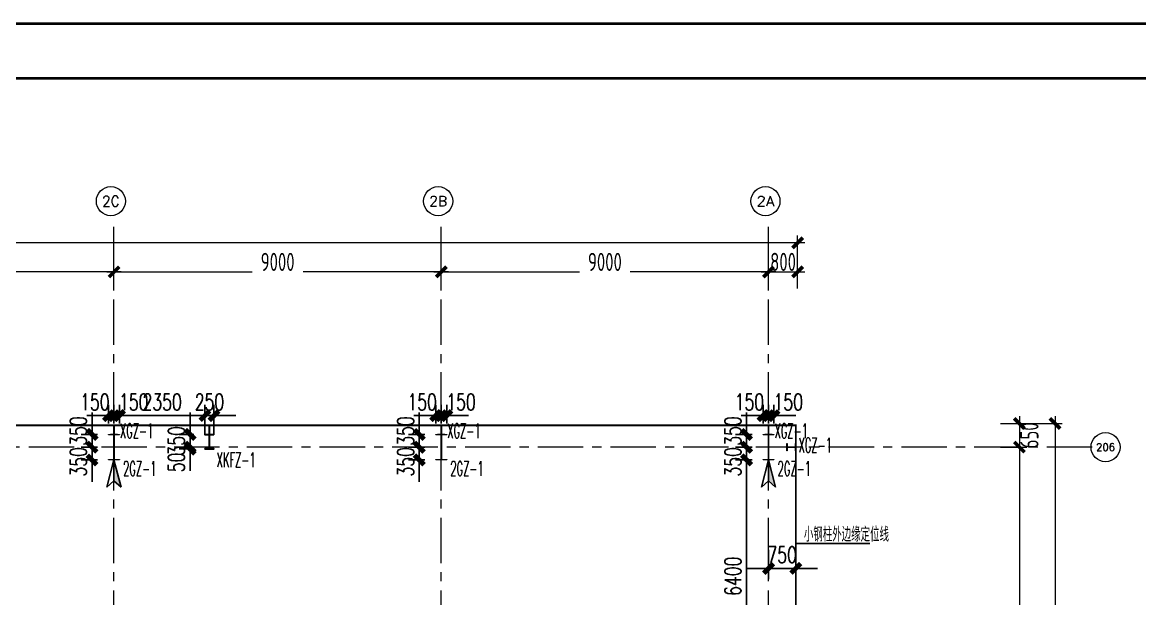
# Model space of a CAD drawing. Extents: x -1201378 to 2367219, y -619313 to 244905.
# Drawn here: x 195722 to 226448, y 14236 to 30085 of the extents above; entities that cross this region are included whole.
import ezdxf
from ezdxf.enums import TextEntityAlignment as Align

# ---------------------------------------------------------------- set-up
doc = ezdxf.new("R2010")
doc.units = 0
doc.header["$LTSCALE"] = 1000
doc.linetypes.add('CENTER', pattern=[2, 1.25, -0.25, 0.25, -0.25])
doc.linetypes.add('HIDDEN', pattern=[0.375, 0.25, -0.125])
doc.layers.get('0').update_dxf_attribs({"linetype": 'CONTINUOUS'})
doc.layers.get('Defpoints').update_dxf_attribs({"linetype": 'CONTINUOUS'})
for name, color, linetype in [('0-cxFrame', 155, 'CONTINUOUS'), ('A-AXIS-DP', 126, 'CONTINUOUS'), ('S-CJGC', 5, 'CONTINUOUS'), ('S-DIMZ', 115, 'CONTINUOUS'), ('S-SGJ', 21, 'CONTINUOUS'), ('S-SHAPE2', 165, 'HIDDEN')]:
    doc.layers.add(name, color=color, linetype=linetype)
for name, color, linetype, lineweight in [('0-cxText', 131, 'CONTINUOUS', 25), ('S-axis', 111, 'CONTINUOUS', 0), ('S-col', 2, 'CONTINUOUS', 0), ('S-dote', 5, 'CENTER', 0)]:
    doc.layers.add(name, color=color, linetype=linetype, lineweight=lineweight)
doc.styles.add('_TCH_AXIS', font='COMPLEX', dxfattribs={"bigfont": 'GBCBIG'})
doc.styles.add('cx_tuming', font='simhei.ttf')
doc.styles.add('cx_tuqian1', font='')
doc.styles.add('SS1', font='tj-romans1.shx', dxfattribs={"width": 0.7, "bigfont": 'tj-hztxt1.shx'})
doc.styles.add('TSSD_Dimension', font='tssdeng.shx', dxfattribs={"width": 0.7, "bigfont": 'hztxt.shx'})
doc.styles.add('黑体', font='simhei.ttf', dxfattribs={"width": 0.8})
doc.styles.get('cx_tuqian1').set_extended_font_data('SimSun')
doc.dimstyles.new('S-150-ARCHI', dxfattribs={"dimscale": 150, "dimtxt": 3, "dimasz": 2, "dimexe": 2, "dimexo": 2, "dimgap": 1, "dimtad": 1, "dimdec": 0, "dimzin": 0, "dimdsep": 46, "dimtxsty": 'SS1', "dimblk1": 'TT', "dimblk2": 'TT', "dimsah": 1, "dimcen": 1, "dimclrd": 256, "dimclre": 256, "dimclrt": 256, "dimadec": 0, "dimazin": 0, "dimtfac": 1, "dimtdec": 0, "dimtix": 1, "dimtmove": 2, "dimatfit": 0, "dimldrblk": 'TT', "dimfxl": 2, "dimtolj": 1, "dimtzin": 0, "dimarcsym": 0})
doc.dimstyles.new('TSSD_200_200', dxfattribs={"dimtxt": 500, "dimasz": 200, "dimexe": 200, "dimexo": 500, "dimgap": 200, "dimtad": 1, "dimdec": 0, "dimzin": 0, "dimdsep": 46, "dimtxsty": 'TSSD_Dimension', "dimblk": 'ARCHTICK', "dimcen": 0, "dimdle": 200, "dimclrt": 7, "dimadec": 0, "dimazin": 0, "dimtfac": 1, "dimtdec": 0, "dimtix": 1, "dimtmove": 2, "dimatfit": 3, "dimfxl": 1, "dimtolj": 1, "dimtzin": 0, "dimarcsym": 0})

# ---------------------------------------------------------------- blocks, each defined once
blk = doc.blocks.new('_ArchTick')
at = {"color": 0, "linetype": 'ByBlock', "const_width": 0.5}
blk.add_lwpolyline([(-0.71, -0.71), (0.71, 0.71)], dxfattribs=at)
blk = doc.blocks.new('*D85')
at = {"layer": 'Defpoints', "color": 0, "transparency": 16777216}
for p in [(-77874, -180948), (-77874, -181598), (-76858, -181598)]:
    blk.add_point(p, dxfattribs=at)
at = {"layer": 'S-axis', "color": 0, "lineweight": -2, "transparency": 16777216}
for p, q in [((-77374, -180948), (-76658, -180948)), ((-76858, -180748), (-76858, -181798)), ((-77374, -181598), (-76658, -181598))]:
    blk.add_line(p, q, dxfattribs=at)
at = {"layer": 'S-axis', "color": 0, "lineweight": -2, "transparency": 16777216, "xscale": 200, "yscale": 200, "zscale": 200}
for p, rotation in [((-76858, -180948), 90), ((-76858, -181598), 270)]:
    blk.add_blockref('_ArchTick', p, dxfattribs=dict(at, rotation=rotation))
at = {"layer": 'S-axis', "color": 7, "transparency": 16777216, "insert": (-76583, -181273), "char_height": 500, "attachment_point": 5, "rotation": 90, "style": 'TSSD_Dimension'}
blk.add_mtext('\\A1;650', dxfattribs=at)
blk = doc.blocks.new('*D86')
at = {"layer": 'Defpoints', "color": 0, "transparency": 16777216}
for p in [(-77874, -181598), (-77874, -198098), (-76858, -198098)]:
    blk.add_point(p, dxfattribs=at)
at = {"layer": 'S-axis', "color": 0, "lineweight": -2, "transparency": 16777216}
for p, q in [((-76858, -181398), (-76858, -189042)), ((-77374, -181598), (-76658, -181598)), ((-76858, -198298), (-76858, -190654)), ((-77374, -198098), (-76658, -198098))]:
    blk.add_line(p, q, dxfattribs=at)
at = {"layer": 'S-axis', "color": 0, "lineweight": -2, "transparency": 16777216, "xscale": 200, "yscale": 200, "zscale": 200}
for p, rotation in [((-76858, -181598), 90), ((-76858, -198098), 270)]:
    blk.add_blockref('_ArchTick', p, dxfattribs=dict(at, rotation=rotation))
at = {"layer": 'S-axis', "color": 7, "transparency": 16777216, "insert": (-76583, -189848), "char_height": 500, "attachment_point": 5, "rotation": 90, "style": 'TSSD_Dimension'}
blk.add_mtext('\\A1;16500', dxfattribs=at)
blk = doc.blocks.new('*D108')
at = {"layer": 'Defpoints', "color": 0, "transparency": 16777216}
for p in [(-101758, -176778), (-110758, -177738), (-101758, -177738)]:
    blk.add_point(p, dxfattribs=at)
at = {"layer": 'S-axis', "color": 0, "lineweight": -2, "transparency": 16777216}
for p, q in [((-110758, -177238), (-110758, -176578)), ((-101758, -177238), (-101758, -176578)), ((-110958, -176778), (-106957, -176778)), ((-101558, -176778), (-105560, -176778))]:
    blk.add_line(p, q, dxfattribs=at)
at = {"layer": 'S-axis', "color": 0, "lineweight": -2, "transparency": 16777216, "xscale": 200, "yscale": 200, "zscale": 200, "rotation": 180}
blk.add_blockref('_ArchTick', (-110758, -176778), dxfattribs=at)
at = {"layer": 'S-axis', "color": 0, "lineweight": -2, "transparency": 16777216, "xscale": 200, "yscale": 200, "zscale": 200}
blk.add_blockref('_ArchTick', (-101758, -176778), dxfattribs=at)
at = {"layer": 'S-axis', "color": 7, "transparency": 16777216, "insert": (-106258, -176503), "char_height": 500, "attachment_point": 5, "style": 'TSSD_Dimension'}
blk.add_mtext('\\A1;9000', dxfattribs=at)
blk = doc.blocks.new('*D109')
at = {"layer": 'Defpoints', "color": 0, "transparency": 16777216}
for p in [(-92758, -176778), (-101758, -177738), (-92758, -177738)]:
    blk.add_point(p, dxfattribs=at)
at = {"layer": 'S-axis', "color": 0, "lineweight": -2, "transparency": 16777216}
for p, q in [((-101758, -177238), (-101758, -176578)), ((-92758, -177238), (-92758, -176578)), ((-101958, -176778), (-97957, -176778)), ((-92558, -176778), (-96560, -176778))]:
    blk.add_line(p, q, dxfattribs=at)
at = {"layer": 'S-axis', "color": 0, "lineweight": -2, "transparency": 16777216, "xscale": 200, "yscale": 200, "zscale": 200, "rotation": 180}
blk.add_blockref('_ArchTick', (-101758, -176778), dxfattribs=at)
at = {"layer": 'S-axis', "color": 0, "lineweight": -2, "transparency": 16777216, "xscale": 200, "yscale": 200, "zscale": 200}
blk.add_blockref('_ArchTick', (-92758, -176778), dxfattribs=at)
at = {"layer": 'S-axis', "color": 7, "transparency": 16777216, "insert": (-97258, -176503), "char_height": 500, "attachment_point": 5, "style": 'TSSD_Dimension'}
blk.add_mtext('\\A1;9000', dxfattribs=at)
blk = doc.blocks.new('*D110')
at = {"layer": 'Defpoints', "color": 0, "transparency": 16777216}
for p in [(-83758, -176778), (-92758, -177738), (-83758, -177738)]:
    blk.add_point(p, dxfattribs=at)
at = {"layer": 'S-axis', "color": 0, "lineweight": -2, "transparency": 16777216}
for p, q in [((-92758, -177238), (-92758, -176578)), ((-83758, -177238), (-83758, -176578)), ((-92958, -176778), (-88957, -176778)), ((-83558, -176778), (-87560, -176778))]:
    blk.add_line(p, q, dxfattribs=at)
at = {"layer": 'S-axis', "color": 0, "lineweight": -2, "transparency": 16777216, "xscale": 200, "yscale": 200, "zscale": 200, "rotation": 180}
blk.add_blockref('_ArchTick', (-92758, -176778), dxfattribs=at)
at = {"layer": 'S-axis', "color": 0, "lineweight": -2, "transparency": 16777216, "xscale": 200, "yscale": 200, "zscale": 200}
blk.add_blockref('_ArchTick', (-83758, -176778), dxfattribs=at)
at = {"layer": 'S-axis', "color": 7, "transparency": 16777216, "insert": (-88258, -176503), "char_height": 500, "attachment_point": 5, "style": 'TSSD_Dimension'}
blk.add_mtext('\\A1;9000', dxfattribs=at)
blk = doc.blocks.new('*D111')
at = {"layer": 'Defpoints', "color": 0, "transparency": 16777216}
for p in [(-82958, -176778), (-83758, -177738), (-82958, -177738)]:
    blk.add_point(p, dxfattribs=at)
at = {"layer": 'S-axis', "color": 0, "lineweight": -2, "transparency": 16777216}
for p, q in [((-83758, -177238), (-83758, -176578)), ((-82958, -177238), (-82958, -176578)), ((-83958, -176778), (-82758, -176778))]:
    blk.add_line(p, q, dxfattribs=at)
at = {"layer": 'S-axis', "color": 0, "lineweight": -2, "transparency": 16777216, "xscale": 200, "yscale": 200, "zscale": 200, "rotation": 180}
blk.add_blockref('_ArchTick', (-83758, -176778), dxfattribs=at)
at = {"layer": 'S-axis', "color": 0, "lineweight": -2, "transparency": 16777216, "xscale": 200, "yscale": 200, "zscale": 200}
blk.add_blockref('_ArchTick', (-82958, -176778), dxfattribs=at)
at = {"layer": 'S-axis', "color": 7, "transparency": 16777216, "insert": (-83358, -176503), "char_height": 500, "attachment_point": 5, "style": 'TSSD_Dimension'}
blk.add_mtext('\\A1;800', dxfattribs=at)
blk = doc.blocks.new('*D112')
at = {"layer": 'Defpoints', "color": 0, "transparency": 16777216}
for p in [(-82958, -175978), (-240958, -177638), (-82958, -177638)]:
    blk.add_point(p, dxfattribs=at)
at = {"layer": 'S-axis', "color": 0, "lineweight": -2, "transparency": 16777216}
for p, q in [((-241158, -175978), (-162899, -175978)), ((-240958, -177138), (-240958, -175778)), ((-82758, -175978), (-161018, -175978)), ((-82958, -177138), (-82958, -175778))]:
    blk.add_line(p, q, dxfattribs=at)
at = {"layer": 'S-axis', "color": 0, "lineweight": -2, "transparency": 16777216, "xscale": 200, "yscale": 200, "zscale": 200, "rotation": 180}
blk.add_blockref('_ArchTick', (-240958, -175978), dxfattribs=at)
at = {"layer": 'S-axis', "color": 0, "lineweight": -2, "transparency": 16777216, "xscale": 200, "yscale": 200, "zscale": 200}
blk.add_blockref('_ArchTick', (-82958, -175978), dxfattribs=at)
at = {"layer": 'S-axis', "color": 7, "transparency": 16777216, "insert": (-161958, -175703), "char_height": 500, "attachment_point": 5, "style": 'TSSD_Dimension'}
blk.add_mtext('\\A1;158000', dxfattribs=at)
blk = doc.blocks.new('*D113')
at = {"layer": 'Defpoints', "color": 0, "transparency": 16777216}
for p in [(-77774, -180948), (-77774, -264748), (-75879, -264748)]:
    blk.add_point(p, dxfattribs=at)
at = {"layer": 'S-axis', "color": 0, "lineweight": -2, "transparency": 16777216}
for p, q in [((-77274, -180948), (-75679, -180948)), ((-75879, -180748), (-75879, -222015)), ((-75879, -264948), (-75879, -223681)), ((-77274, -264748), (-75679, -264748))]:
    blk.add_line(p, q, dxfattribs=at)
at = {"layer": 'S-axis', "color": 0, "lineweight": -2, "transparency": 16777216, "xscale": 200, "yscale": 200, "zscale": 200}
for p, rotation in [((-75879, -180948), 90), ((-75879, -264748), 270)]:
    blk.add_blockref('_ArchTick', p, dxfattribs=dict(at, rotation=rotation))
at = {"layer": 'S-axis', "color": 7, "transparency": 16777216, "insert": (-75604, -222848), "char_height": 500, "attachment_point": 5, "rotation": 90, "style": 'TSSD_Dimension'}
blk.add_mtext('\\A1;83800', dxfattribs=at)
blk = doc.blocks.new('nt66')
at = {"layer": 'S-col'}
blk.add_lwpolyline([(-195790, 766820), (-195490, 766820), (-195490, 766808), (-195636, 766808), (-195636, 766132), (-195490, 766132), (-195490, 766120), (-195790, 766120), (-195790, 766132), (-195644, 766132), (-195644, 766808), (-195790, 766808)], close=True, dxfattribs=at)
blk = doc.blocks.new('33333')
for p in [(48786, -43900), (57786, -43900), (66786, -43900)]:
    blk.add_blockref('nt66', p)
blk = doc.blocks.new('TK22.A0 L(Dragon)')
at = {"layer": '0-cxFrame', "color": 7, "const_width": 0.5}
blk.add_lwpolyline([(0, 0), (-1486, 0), (-1486, 841), (0, 841)], close=True, dxfattribs=at)
at = {"layer": '0-cxFrame', "const_width": 0.5}
blk.add_lwpolyline([(-80, 10), (-1466, 10), (-1466, 831), (-80, 831)], close=True, dxfattribs=at)
at = {"style": '黑体', "flags": 4}
blk.add_attdef('图幅', text='', height=3.3, dxfattribs=at).set_placement((-40, 3), align=Align.RIGHT)
at = {"layer": '0-cxText', "flags": 4}
for tag, height, style, p in [('建设单位', 3.5, 'cx_tuming', (-45, 240)), ('项目名称', 3.5, 'cx_tuming', (-45, 210)), ('子项名称', 3.5, 'cx_tuming', (-45, 180)), ('工程编号', 3.3, 'cx_tuqian1', (-35, 165)), ('图名1', 3.5, 'cx_tuming', (-45, 87)), ('图名2', 3.5, 'cx_tuming', (-45, 79)), ('图名3', 3.5, 'cx_tuming', (-45, 71)), ('出图日期', 3.3, 'cx_tuqian1', (-39, 60)), ('专业', 3.3, 'cx_tuqian1', (-55, 52)), ('图号', 3.3, 'cx_tuqian1', (-55, 44)), ('版次', 3.3, 'cx_tuqian1', (-20, 44))]:
    blk.add_attdef(tag, text='', height=height, dxfattribs=dict(at, style=style)).set_placement(p, align=Align.MIDDLE)
at = {"layer": 'Defpoints', "color": 6, "flags": 4}
for tag, height, style, p in [('tufu', 3.3, '黑体', (-12, 12)), ('dwfname', 4, 'cx_tuqian1', (-80, 3))]:
    blk.add_attdef(tag, text='', height=height, dxfattribs=dict(at, style=style)).set_placement(p, align=Align.RIGHT)
blk = doc.blocks.new('TT')
blk.add_line((-0.97, 0), (0.97, 0))
at = {"const_width": 0.45}
blk.add_lwpolyline([(-0.44, -0.44), (0.44, 0.44)], dxfattribs=at)
blk = doc.blocks.new('*D4679')
at = {"layer": 'Defpoints', "color": 0, "transparency": 16777216}
for p in [(198242, 19270), (198242, 18752), (198392, 18752)]:
    blk.add_point(p, dxfattribs=at)
at = {"layer": 'S-DIMZ', "lineweight": -2, "transparency": 16777216}
for p, q in [((198242, 19052), (198242, 19570)), ((198392, 19052), (198392, 19570)), ((197942, 19270), (197642, 19270)), ((198392, 19270), (198242, 19270)), ((198692, 19270), (198992, 19270))]:
    blk.add_line(p, q, dxfattribs=at)
at = {"layer": 'S-DIMZ', "lineweight": -2, "transparency": 16777216, "xscale": 300, "yscale": 300, "zscale": 300}
blk.add_blockref('TT', (198242, 19270), dxfattribs=at)
at = {"layer": 'S-DIMZ', "lineweight": -2, "transparency": 16777216, "xscale": 300, "yscale": 300, "zscale": 300, "rotation": 180}
blk.add_blockref('TT', (198392, 19270), dxfattribs=at)
at = {"layer": 'S-DIMZ', "transparency": 16777216, "insert": (198785, 19645), "char_height": 450, "attachment_point": 5, "style": 'SS1'}
blk.add_mtext('\\A1;150', dxfattribs=at)
blk = doc.blocks.new('*D4680')
at = {"layer": 'Defpoints', "color": 0, "transparency": 16777216}
for p in [(198092, 19270), (198092, 18752), (198242, 18752)]:
    blk.add_point(p, dxfattribs=at)
at = {"layer": 'S-DIMZ', "lineweight": -2, "transparency": 16777216}
for p, q in [((198092, 19052), (198092, 19570)), ((198242, 19052), (198242, 19570)), ((197792, 19270), (197492, 19270)), ((198242, 19270), (198092, 19270)), ((198542, 19270), (198842, 19270))]:
    blk.add_line(p, q, dxfattribs=at)
at = {"layer": 'S-DIMZ', "lineweight": -2, "transparency": 16777216, "xscale": 300, "yscale": 300, "zscale": 300}
blk.add_blockref('TT', (198092, 19270), dxfattribs=at)
at = {"layer": 'S-DIMZ', "lineweight": -2, "transparency": 16777216, "xscale": 300, "yscale": 300, "zscale": 300, "rotation": 180}
blk.add_blockref('TT', (198242, 19270), dxfattribs=at)
at = {"layer": 'S-DIMZ', "transparency": 16777216, "insert": (197716, 19645), "char_height": 450, "attachment_point": 5, "style": 'SS1'}
blk.add_mtext('\\A1;150', dxfattribs=at)
blk = doc.blocks.new('*D4681')
at = {"layer": 'Defpoints', "color": 0, "transparency": 16777216}
for p in [(198092, 18752), (197638, 18402), (198092, 18402)]:
    blk.add_point(p, dxfattribs=at)
at = {"layer": 'S-DIMZ', "lineweight": -2, "transparency": 16777216}
for p, q in [((197638, 19052), (197638, 19352)), ((197792, 18752), (197338, 18752)), ((197638, 18752), (197638, 18402)), ((197792, 18402), (197338, 18402)), ((197638, 18102), (197638, 17802))]:
    blk.add_line(p, q, dxfattribs=at)
at = {"layer": 'S-DIMZ', "lineweight": -2, "transparency": 16777216, "xscale": 300, "yscale": 300, "zscale": 300}
for p, rotation in [((197638, 18752), 270), ((197638, 18402), 90)]:
    blk.add_blockref('TT', p, dxfattribs=dict(at, rotation=rotation))
at = {"layer": 'S-DIMZ', "transparency": 16777216, "insert": (197263, 18845), "char_height": 450, "attachment_point": 5, "rotation": 90, "style": 'SS1'}
blk.add_mtext('\\A1;350', dxfattribs=at)
blk = doc.blocks.new('*D4682')
at = {"layer": 'Defpoints', "color": 0, "transparency": 16777216}
for p in [(198092, 18402), (197638, 18052), (198092, 18052)]:
    blk.add_point(p, dxfattribs=at)
at = {"layer": 'S-DIMZ', "lineweight": -2, "transparency": 16777216}
for p, q in [((197638, 18702), (197638, 19002)), ((197792, 18402), (197338, 18402)), ((197638, 18402), (197638, 18052)), ((197792, 18052), (197338, 18052)), ((197638, 17752), (197638, 17452))]:
    blk.add_line(p, q, dxfattribs=at)
at = {"layer": 'S-DIMZ', "lineweight": -2, "transparency": 16777216, "xscale": 300, "yscale": 300, "zscale": 300}
for p, rotation in [((197638, 18402), 270), ((197638, 18052), 90)]:
    blk.add_blockref('TT', p, dxfattribs=dict(at, rotation=rotation))
at = {"layer": 'S-DIMZ', "transparency": 16777216, "insert": (197263, 17998), "char_height": 450, "attachment_point": 5, "rotation": 90, "style": 'SS1'}
blk.add_mtext('\\A1;350', dxfattribs=at)
blk = doc.blocks.new('*D4683')
at = {"layer": 'Defpoints', "color": 0, "transparency": 16777216}
for p in [(207242, 19270), (207242, 18752), (207392, 18752)]:
    blk.add_point(p, dxfattribs=at)
at = {"layer": 'S-DIMZ', "lineweight": -2, "transparency": 16777216}
for p, q in [((207242, 19052), (207242, 19570)), ((207392, 19052), (207392, 19570)), ((206942, 19270), (206642, 19270)), ((207392, 19270), (207242, 19270)), ((207692, 19270), (207992, 19270))]:
    blk.add_line(p, q, dxfattribs=at)
at = {"layer": 'S-DIMZ', "lineweight": -2, "transparency": 16777216, "xscale": 300, "yscale": 300, "zscale": 300}
blk.add_blockref('TT', (207242, 19270), dxfattribs=at)
at = {"layer": 'S-DIMZ', "lineweight": -2, "transparency": 16777216, "xscale": 300, "yscale": 300, "zscale": 300, "rotation": 180}
blk.add_blockref('TT', (207392, 19270), dxfattribs=at)
at = {"layer": 'S-DIMZ', "transparency": 16777216, "insert": (207785, 19645), "char_height": 450, "attachment_point": 5, "style": 'SS1'}
blk.add_mtext('\\A1;150', dxfattribs=at)
blk = doc.blocks.new('*D4684')
at = {"layer": 'Defpoints', "color": 0, "transparency": 16777216}
for p in [(207092, 19270), (207092, 18752), (207242, 18752)]:
    blk.add_point(p, dxfattribs=at)
at = {"layer": 'S-DIMZ', "lineweight": -2, "transparency": 16777216}
for p, q in [((207092, 19052), (207092, 19570)), ((207242, 19052), (207242, 19570)), ((206792, 19270), (206492, 19270)), ((207242, 19270), (207092, 19270)), ((207542, 19270), (207842, 19270))]:
    blk.add_line(p, q, dxfattribs=at)
at = {"layer": 'S-DIMZ', "lineweight": -2, "transparency": 16777216, "xscale": 300, "yscale": 300, "zscale": 300}
blk.add_blockref('TT', (207092, 19270), dxfattribs=at)
at = {"layer": 'S-DIMZ', "lineweight": -2, "transparency": 16777216, "xscale": 300, "yscale": 300, "zscale": 300, "rotation": 180}
blk.add_blockref('TT', (207242, 19270), dxfattribs=at)
at = {"layer": 'S-DIMZ', "transparency": 16777216, "insert": (206716, 19645), "char_height": 450, "attachment_point": 5, "style": 'SS1'}
blk.add_mtext('\\A1;150', dxfattribs=at)
blk = doc.blocks.new('*D4685')
at = {"layer": 'Defpoints', "color": 0, "transparency": 16777216}
for p in [(207092, 18752), (206638, 18402), (207092, 18402)]:
    blk.add_point(p, dxfattribs=at)
at = {"layer": 'S-DIMZ', "lineweight": -2, "transparency": 16777216}
for p, q in [((206638, 19052), (206638, 19352)), ((206792, 18752), (206338, 18752)), ((206638, 18752), (206638, 18402)), ((206792, 18402), (206338, 18402)), ((206638, 18102), (206638, 17802))]:
    blk.add_line(p, q, dxfattribs=at)
at = {"layer": 'S-DIMZ', "lineweight": -2, "transparency": 16777216, "xscale": 300, "yscale": 300, "zscale": 300}
for p, rotation in [((206638, 18752), 270), ((206638, 18402), 90)]:
    blk.add_blockref('TT', p, dxfattribs=dict(at, rotation=rotation))
at = {"layer": 'S-DIMZ', "transparency": 16777216, "insert": (206263, 18845), "char_height": 450, "attachment_point": 5, "rotation": 90, "style": 'SS1'}
blk.add_mtext('\\A1;350', dxfattribs=at)
blk = doc.blocks.new('*D4686')
at = {"layer": 'Defpoints', "color": 0, "transparency": 16777216}
for p in [(207092, 18402), (206638, 18052), (207092, 18052)]:
    blk.add_point(p, dxfattribs=at)
at = {"layer": 'S-DIMZ', "lineweight": -2, "transparency": 16777216}
for p, q in [((206638, 18702), (206638, 19002)), ((206792, 18402), (206338, 18402)), ((206638, 18402), (206638, 18052)), ((206792, 18052), (206338, 18052)), ((206638, 17752), (206638, 17452))]:
    blk.add_line(p, q, dxfattribs=at)
at = {"layer": 'S-DIMZ', "lineweight": -2, "transparency": 16777216, "xscale": 300, "yscale": 300, "zscale": 300}
for p, rotation in [((206638, 18402), 270), ((206638, 18052), 90)]:
    blk.add_blockref('TT', p, dxfattribs=dict(at, rotation=rotation))
at = {"layer": 'S-DIMZ', "transparency": 16777216, "insert": (206263, 17998), "char_height": 450, "attachment_point": 5, "rotation": 90, "style": 'SS1'}
blk.add_mtext('\\A1;350', dxfattribs=at)
blk = doc.blocks.new('*D4687')
at = {"layer": 'Defpoints', "color": 0, "transparency": 16777216}
for p in [(216242, 19270), (216242, 18752), (216392, 18752)]:
    blk.add_point(p, dxfattribs=at)
at = {"layer": 'S-DIMZ', "lineweight": -2, "transparency": 16777216}
for p, q in [((216242, 19052), (216242, 19570)), ((216392, 19052), (216392, 19570)), ((215942, 19270), (215642, 19270)), ((216392, 19270), (216242, 19270)), ((216692, 19270), (216992, 19270))]:
    blk.add_line(p, q, dxfattribs=at)
at = {"layer": 'S-DIMZ', "lineweight": -2, "transparency": 16777216, "xscale": 300, "yscale": 300, "zscale": 300}
blk.add_blockref('TT', (216242, 19270), dxfattribs=at)
at = {"layer": 'S-DIMZ', "lineweight": -2, "transparency": 16777216, "xscale": 300, "yscale": 300, "zscale": 300, "rotation": 180}
blk.add_blockref('TT', (216392, 19270), dxfattribs=at)
at = {"layer": 'S-DIMZ', "transparency": 16777216, "insert": (216785, 19645), "char_height": 450, "attachment_point": 5, "style": 'SS1'}
blk.add_mtext('\\A1;150', dxfattribs=at)
blk = doc.blocks.new('*D4688')
at = {"layer": 'Defpoints', "color": 0, "transparency": 16777216}
for p in [(216092, 19270), (216092, 18752), (216242, 18752)]:
    blk.add_point(p, dxfattribs=at)
at = {"layer": 'S-DIMZ', "lineweight": -2, "transparency": 16777216}
for p, q in [((216092, 19052), (216092, 19570)), ((216242, 19052), (216242, 19570)), ((215792, 19270), (215492, 19270)), ((216242, 19270), (216092, 19270)), ((216542, 19270), (216842, 19270))]:
    blk.add_line(p, q, dxfattribs=at)
at = {"layer": 'S-DIMZ', "lineweight": -2, "transparency": 16777216, "xscale": 300, "yscale": 300, "zscale": 300}
blk.add_blockref('TT', (216092, 19270), dxfattribs=at)
at = {"layer": 'S-DIMZ', "lineweight": -2, "transparency": 16777216, "xscale": 300, "yscale": 300, "zscale": 300, "rotation": 180}
blk.add_blockref('TT', (216242, 19270), dxfattribs=at)
at = {"layer": 'S-DIMZ', "transparency": 16777216, "insert": (215716, 19645), "char_height": 450, "attachment_point": 5, "style": 'SS1'}
blk.add_mtext('\\A1;150', dxfattribs=at)
blk = doc.blocks.new('*D4689')
at = {"layer": 'Defpoints', "color": 0, "transparency": 16777216}
for p in [(216092, 18752), (215638, 18402), (216092, 18402)]:
    blk.add_point(p, dxfattribs=at)
at = {"layer": 'S-DIMZ', "lineweight": -2, "transparency": 16777216}
for p, q in [((215638, 19052), (215638, 19352)), ((215792, 18752), (215338, 18752)), ((215638, 18752), (215638, 18402)), ((215792, 18402), (215338, 18402)), ((215638, 18102), (215638, 17802))]:
    blk.add_line(p, q, dxfattribs=at)
at = {"layer": 'S-DIMZ', "lineweight": -2, "transparency": 16777216, "xscale": 300, "yscale": 300, "zscale": 300}
for p, rotation in [((215638, 18752), 270), ((215638, 18402), 90)]:
    blk.add_blockref('TT', p, dxfattribs=dict(at, rotation=rotation))
at = {"layer": 'S-DIMZ', "transparency": 16777216, "insert": (215263, 18845), "char_height": 450, "attachment_point": 5, "rotation": 90, "style": 'SS1'}
blk.add_mtext('\\A1;350', dxfattribs=at)
blk = doc.blocks.new('*D4690')
at = {"layer": 'Defpoints', "color": 0, "transparency": 16777216}
for p in [(216092, 18402), (215638, 18052), (216092, 18052)]:
    blk.add_point(p, dxfattribs=at)
at = {"layer": 'S-DIMZ', "lineweight": -2, "transparency": 16777216}
for p, q in [((215638, 18702), (215638, 19002)), ((215792, 18402), (215338, 18402)), ((215638, 18402), (215638, 18052)), ((215792, 18052), (215338, 18052)), ((215638, 17752), (215638, 17452))]:
    blk.add_line(p, q, dxfattribs=at)
at = {"layer": 'S-DIMZ', "lineweight": -2, "transparency": 16777216, "xscale": 300, "yscale": 300, "zscale": 300}
for p, rotation in [((215638, 18402), 270), ((215638, 18052), 90)]:
    blk.add_blockref('TT', p, dxfattribs=dict(at, rotation=rotation))
at = {"layer": 'S-DIMZ', "transparency": 16777216, "insert": (215263, 17998), "char_height": 450, "attachment_point": 5, "rotation": 90, "style": 'SS1'}
blk.add_mtext('\\A1;350', dxfattribs=at)
blk = doc.blocks.new('*D6484')
at = {"layer": 'Defpoints', "color": 0, "transparency": 16777216}
for p in [(216242, 15878), (216992, 15878), (216242, 15069)]:
    blk.add_point(p, dxfattribs=at)
at = {"layer": 'S-SGJ', "lineweight": -2, "transparency": 16777216}
for p, q in [((216242, 15578), (216242, 14769)), ((216992, 15578), (216992, 14769)), ((215942, 15069), (215642, 15069)), ((216992, 15069), (216242, 15069)), ((217292, 15069), (217592, 15069))]:
    blk.add_line(p, q, dxfattribs=at)
at = {"layer": 'S-SGJ', "lineweight": -2, "transparency": 16777216, "xscale": 300, "yscale": 300, "zscale": 300}
blk.add_blockref('TT', (216242, 15069), dxfattribs=at)
at = {"layer": 'S-SGJ', "lineweight": -2, "transparency": 16777216, "xscale": 300, "yscale": 300, "zscale": 300, "rotation": 180}
blk.add_blockref('TT', (216992, 15069), dxfattribs=at)
at = {"layer": 'S-SGJ', "transparency": 16777216, "insert": (216617, 15444), "char_height": 450, "attachment_point": 5, "style": 'SS1'}
blk.add_mtext('\\A1;750', dxfattribs=at)
blk = doc.blocks.new('S-CJGC')
at = {"layer": 'S-CJGC'}
for p, q in [((-131, -119), (0, 381)), ((131, -119), (0, 381)), ((0, 381), (0, 0)), ((0, 0), (-131, -119)), ((0, 0), (131, -119))]:
    blk.add_line(p, q, dxfattribs=at)
blk.add_solid([(131, -119), (0, 0), (0, 381)], dxfattribs=at)
blk = doc.blocks.new('*D6730')
at = {"layer": 'Defpoints', "color": 0, "transparency": 16777216}
for p in [(200742, 19270), (198392, 18752), (200742, 18452)]:
    blk.add_point(p, dxfattribs=at)
at = {"layer": 'S-DIMZ', "lineweight": -2, "transparency": 16777216}
for p, q in [((198392, 19052), (198392, 19570)), ((200742, 18752), (200742, 19570)), ((198692, 19270), (200442, 19270))]:
    blk.add_line(p, q, dxfattribs=at)
at = {"layer": 'S-DIMZ', "lineweight": -2, "transparency": 16777216, "xscale": 300, "yscale": 300, "zscale": 300, "rotation": 180}
blk.add_blockref('TT', (198392, 19270), dxfattribs=at)
at = {"layer": 'S-DIMZ', "lineweight": -2, "transparency": 16777216, "xscale": 300, "yscale": 300, "zscale": 300}
blk.add_blockref('TT', (200742, 19270), dxfattribs=at)
at = {"layer": 'S-DIMZ', "transparency": 16777216, "insert": (199567, 19645), "char_height": 450, "attachment_point": 5, "style": 'SS1'}
blk.add_mtext('\\A1;2350', dxfattribs=at)
blk = doc.blocks.new('*D6731')
at = {"layer": 'Defpoints', "color": 0, "transparency": 16777216}
for p in [(200992, 19270), (200742, 18452), (200992, 18452)]:
    blk.add_point(p, dxfattribs=at)
at = {"layer": 'S-DIMZ', "lineweight": -2, "transparency": 16777216}
for p, q in [((200742, 18752), (200742, 19570)), ((200992, 18752), (200992, 19570)), ((200442, 19270), (200142, 19270)), ((200742, 19270), (200992, 19270)), ((201292, 19270), (201592, 19270))]:
    blk.add_line(p, q, dxfattribs=at)
at = {"layer": 'S-DIMZ', "lineweight": -2, "transparency": 16777216, "xscale": 300, "yscale": 300, "zscale": 300}
blk.add_blockref('TT', (200742, 19270), dxfattribs=at)
at = {"layer": 'S-DIMZ', "lineweight": -2, "transparency": 16777216, "xscale": 300, "yscale": 300, "zscale": 300, "rotation": 180}
blk.add_blockref('TT', (200992, 19270), dxfattribs=at)
at = {"layer": 'S-DIMZ', "transparency": 16777216, "insert": (200867, 19645), "char_height": 450, "attachment_point": 5, "style": 'SS1'}
blk.add_mtext('\\A1;250', dxfattribs=at)
blk = doc.blocks.new('*D6732')
at = {"layer": 'Defpoints', "color": 0, "transparency": 16777216}
for p in [(200335, 18402), (200742, 18402), (200742, 18352)]:
    blk.add_point(p, dxfattribs=at)
at = {"layer": 'S-DIMZ', "lineweight": -2, "transparency": 16777216}
for p, q in [((200335, 18702), (200335, 19002)), ((200442, 18402), (200035, 18402)), ((200442, 18352), (200035, 18352)), ((200335, 18352), (200335, 18402)), ((200335, 18052), (200335, 17752))]:
    blk.add_line(p, q, dxfattribs=at)
at = {"layer": 'S-DIMZ', "lineweight": -2, "transparency": 16777216, "xscale": 300, "yscale": 300, "zscale": 300}
for p, rotation in [((200335, 18402), 270), ((200335, 18352), 90)]:
    blk.add_blockref('TT', p, dxfattribs=dict(at, rotation=rotation))
at = {"layer": 'S-DIMZ', "transparency": 16777216, "insert": (199960, 17984), "char_height": 450, "attachment_point": 5, "rotation": 90, "style": 'SS1'}
blk.add_mtext('\\A1;50', dxfattribs=at)
blk = doc.blocks.new('*D6733')
at = {"layer": 'Defpoints', "color": 0, "transparency": 16777216}
for p in [(200335, 18752), (200742, 18752), (200742, 18402)]:
    blk.add_point(p, dxfattribs=at)
at = {"layer": 'S-DIMZ', "lineweight": -2, "transparency": 16777216}
for p, q in [((200335, 19052), (200335, 19352)), ((200442, 18752), (200035, 18752)), ((200335, 18402), (200335, 18752)), ((200442, 18402), (200035, 18402)), ((200335, 18102), (200335, 17802))]:
    blk.add_line(p, q, dxfattribs=at)
at = {"layer": 'S-DIMZ', "lineweight": -2, "transparency": 16777216, "xscale": 300, "yscale": 300, "zscale": 300}
for p, rotation in [((200335, 18752), 270), ((200335, 18402), 90)]:
    blk.add_blockref('TT', p, dxfattribs=dict(at, rotation=rotation))
at = {"layer": 'S-DIMZ', "transparency": 16777216, "insert": (199960, 18577), "char_height": 450, "attachment_point": 5, "rotation": 90, "style": 'SS1'}
blk.add_mtext('\\A1;350', dxfattribs=at)
blk = doc.blocks.new('*D6763')
at = {"layer": 'Defpoints', "color": 0, "transparency": 16777216}
for p in [(215638, 18052), (216092, 18052), (216092, 11652)]:
    blk.add_point(p, dxfattribs=at)
at = {"layer": 'S-DIMZ', "lineweight": -2, "transparency": 16777216}
for p, q in [((215792, 18052), (215338, 18052)), ((215638, 11952), (215638, 17752)), ((215792, 11652), (215338, 11652))]:
    blk.add_line(p, q, dxfattribs=at)
at = {"layer": 'S-DIMZ', "lineweight": -2, "transparency": 16777216, "xscale": 300, "yscale": 300, "zscale": 300}
for p, rotation in [((215638, 18052), 90), ((215638, 11652), 270)]:
    blk.add_blockref('TT', p, dxfattribs=dict(at, rotation=rotation))
at = {"layer": 'S-DIMZ', "transparency": 16777216, "insert": (215263, 14852), "char_height": 450, "attachment_point": 5, "rotation": 90, "style": 'SS1'}
blk.add_mtext('\\A1;6400', dxfattribs=at)
blk = doc.blocks.new('2#轴网')
at = {"layer": 'S-axis'}
for centre in [(-101843.4, -174832), (-92843.4, -174832), (-83843.4, -174832), (-74489.2, -181597)]:
    blk.add_circle(centre, 400, dxfattribs=at)
at = {"layer": 'S-dote'}
for p, q in [((-101758.5, -270787), (-101758.5, -175298.2)), ((-92758.5, -270787), (-92758.5, -175298.2)), ((-83758.5, -270787), (-83758.5, -175298.2)), ((-74854.3, -181598.2), (-251154.3, -181598.2))]:
    blk.add_line(p, q, dxfattribs=at)
at = {"layer": 'S-axis', "style": '_TCH_AXIS'}
for s, height, p, p2 in [('2C', 288.12, (-102083.5, -174976.1), (-101603.3, -174976.1)), ('2B', 276.42, (-93086.9, -174970.3), (-92599.9, -174970.3)), ('2A', 270.86, (-84088.4, -174967.5), (-83598.3, -174967.5)), ('206', 202.97, (-74750.1, -181698.5), (-74228.2, -181698.5))]:
    blk.add_text(s, height=height, dxfattribs=at).set_placement(p, p2, align=Align.FIT)
at = {"layer": 'S-axis'}
for base, p1, p2, angle, picture, middle in [((-82958.5, -175978.2), (-240958.5, -177638.2), (-82958.5, -177638.2), 0, '*D112', (-161958.5, -175703.2)), ((-101758.5, -176778.2), (-110758.5, -177738.2), (-101758.5, -177738.2), 0, '*D108', (-106258.5, -176503.2)), ((-92758.5, -176778.2), (-101758.5, -177738.2), (-92758.5, -177738.2), 0, '*D109', (-97258.5, -176503.2)), ((-83758.5, -176778.2), (-92758.5, -177738.2), (-83758.5, -177738.2), 0, '*D110', (-88258.5, -176503.2)), ((-82958.5, -176778.2), (-83758.5, -177738.2), (-82958.5, -177738.2), 0, '*D111', (-83358.5, -176503.2)), ((-76858.5, -181598.2), (-77874.3, -180948.2), (-77874.3, -181598.2), 270, '*D85', (-76583.5, -181273.2)), ((-75878.8, -264748.2), (-77774.3, -180948.2), (-77774.3, -264748.2), 270, '*D113', (-75603.8, -222848.2)), ((-76858.5, -198098.2), (-77874.3, -181598.2), (-77874.3, -198098.2), 270, '*D86', (-76583.5, -189848.2))]:
    dim = blk.add_linear_dim(base=base, p1=p1, p2=p2, angle=angle, dimstyle='TSSD_200_200', dxfattribs=at)
    dim.commit()
    dim.dimension.update_dxf_attribs({"geometry": picture, "text_midpoint": middle, "dimtype": 161})

msp = doc.modelspace()

# ---------------------------------------------------------------- linework, layer by layer
at = {"layer": 'A-AXIS-DP', "color": 1, "ltscale": 10000}
msp.add_lwpolyline([(200991.5, 18739.8), (200991.5, 18751.8), (200741.5, 18751.8), (200741.5, 18739.8), (200862.5, 18739.8), (200862.5, 18363.8), (200741.5, 18363.8), (200741.5, 18351.8), (200991.5, 18351.8), (200991.5, 18363.8), (200870.5, 18363.8), (200870.5, 18739.8)], close=True, dxfattribs=at)
at = {"layer": 'S-col'}
for points in [[(198341.5, 18751.8), (198141.5, 18751.8), (198141.5, 18763.8), (198237.5, 18763.8), (198237.5, 18989.8), (198141.5, 18989.8), (198141.5, 19001.8), (198341.5, 19001.8), (198341.5, 18989.8), (198245.5, 18989.8), (198245.5, 18763.8), (198341.5, 18763.8)], [(207341.5, 18751.8), (207141.5, 18751.8), (207141.5, 18763.8), (207237.5, 18763.8), (207237.5, 18989.8), (207141.5, 18989.8), (207141.5, 19001.8), (207341.5, 19001.8), (207341.5, 18989.8), (207245.5, 18989.8), (207245.5, 18763.8), (207341.5, 18763.8)], [(216341.5, 18751.8), (216141.5, 18751.8), (216141.5, 18763.8), (216237.5, 18763.8), (216237.5, 18989.8), (216141.5, 18989.8), (216141.5, 19001.8), (216341.5, 19001.8), (216341.5, 18989.8), (216245.5, 18989.8), (216245.5, 18763.8), (216341.5, 18763.8)], [(216991.5, 18501.8), (216991.5, 18301.8), (216979.5, 18301.8), (216979.5, 18397.8), (216753.5, 18397.8), (216753.5, 18301.8), (216741.5, 18301.8), (216741.5, 18501.8), (216753.5, 18501.8), (216753.5, 18405.8), (216979.5, 18405.8), (216979.5, 18501.8)]]:
    msp.add_lwpolyline(points, close=True, dxfattribs=at)
at = {"layer": 'S-col', "color": 3}
msp.add_lwpolyline([(200966.5, 18751.8), (200766.5, 18751.8), (200766.5, 18763.8), (200862.5, 18763.8), (200862.5, 18989.8), (200766.5, 18989.8), (200766.5, 19001.8), (200966.5, 19001.8), (200966.5, 18989.8), (200870.5, 18989.8), (200870.5, 18763.8), (200966.5, 18763.8)], close=True, dxfattribs=at)
at = {"layer": 'S-SGJ'}
msp.add_line((219032.1, 15749.2), (216991.5, 15749.2), dxfattribs=at)
at = {"layer": 'S-SHAPE2', "ltscale": 2, "const_width": 50}
msp.add_lwpolyline([(216991.5, -39196.8), (216991.5, -64698.2), (59091.5, -64698.2), (59091.5, -47113.7), (80543.5, 19001.8), (216991.5, 19001.8), (216991.5, 10151.8)], dxfattribs=at)

# ---------------------------------------------------------------- block references
at = {"layer": '0-cxFrame', "xscale": 150, "yscale": 150, "zscale": 150}
msp.add_blockref('TK22.A0 L(Dragon)', (249426.9, -96102.2), dxfattribs=at)
at = {"layer": 'S-axis'}
msp.add_blockref('2#轴网', (300000, 200000), dxfattribs=at)
at = {"layer": 'S-CJGC', "xscale": 1.5, "yscale": 1.5, "zscale": 1.5}
for p in [(198241.5, 17480.1), (216241.5, 17480.1)]:
    msp.add_blockref('S-CJGC', p, dxfattribs=at)
at = {"layer": 'S-col'}
msp.add_blockref('33333', (345095.7, -704168.2), dxfattribs=at)

# ---------------------------------------------------------------- texts
at = {"layer": 'S-SGJ', "style": 'SS1', "width": 0.5}
for s, p in [('XGZ-1', (198407.1, 18849.1)), ('XGZ-1', (207407.1, 18849.1)), ('XGZ-1', (216407.1, 18849.1)), ('XGZ-1', (217067, 18459.4)), ('XKFZ-1', (201065, 18052.1)), ('2GZ-1', (198492.2, 17812.9)), ('2GZ-1', (207492.2, 17812.9)), ('2GZ-1', (216492.2, 17812.9)), ('小钢柱外边缘定位线', (217215.4, 16004.1))]:
    msp.add_text(s, height=400, dxfattribs=at).set_placement(p, align=Align.MIDDLE_LEFT)

# ---------------------------------------------------------------- dimensions: what is measured, and where the dimension line sits
at = {"layer": 'S-DIMZ'}
for base, p1, p2, picture, middle in [((198091.5, 19269.6), (198241.5, 18751.8), (198091.5, 18751.8), '*D4680', (197716, 19644.6)), ((198241.5, 19269.6), (198391.5, 18751.8), (198241.5, 18751.8), '*D4679', (198784.5, 19644.6)), ((207091.5, 19269.6), (207241.5, 18751.8), (207091.5, 18751.8), '*D4684', (206716, 19644.6)), ((207241.5, 19269.6), (207391.5, 18751.8), (207241.5, 18751.8), '*D4683', (207784.5, 19644.6)), ((216091.5, 19269.6), (216241.5, 18751.8), (216091.5, 18751.8), '*D4688', (215716, 19644.6)), ((216241.5, 19269.6), (216391.5, 18751.8), (216241.5, 18751.8), '*D4687', (216784.5, 19644.6))]:
    dim = msp.add_linear_dim(base=base, p1=p1, p2=p2, dimstyle='S-150-ARCHI', dxfattribs=at)
    dim.commit()
    dim.dimension.update_dxf_attribs({"geometry": picture, "text_midpoint": middle, "dimtype": 160})
for base, p1, p2, picture, middle in [((200741.5, 19269.6), (198391.5, 18751.8), (200741.5, 18451.8), '*D6730', (199566.5, 19644.6)), ((200991.5, 19269.6), (200741.5, 18451.8), (200991.5, 18451.8), '*D6731', (200866.5, 19644.6))]:
    dim = msp.add_linear_dim(base=base, p1=p1, p2=p2, dimstyle='S-150-ARCHI', dxfattribs=at)
    dim.commit()
    dim.dimension.update_dxf_attribs({"geometry": picture, "text_midpoint": middle})
for base, p1, p2, angle, picture, middle in [((197638.4, 18401.8), (198091.5, 18751.8), (198091.5, 18401.8), 90, '*D4681', (197263.4, 18844.8)), ((206638.4, 18401.8), (207091.5, 18751.8), (207091.5, 18401.8), 90, '*D4685', (206263.4, 18844.8)), ((215638.4, 18401.8), (216091.5, 18751.8), (216091.5, 18401.8), 90, '*D4689', (215263.4, 18844.8)), ((197638.4, 18051.8), (198091.5, 18401.8), (198091.5, 18051.8), 90, '*D4682', (197263.4, 17997.9)), ((200335.3, 18401.8), (200741.5, 18351.8), (200741.5, 18401.8), 270, '*D6732', (199960.3, 17984.4)), ((206638.4, 18051.8), (207091.5, 18401.8), (207091.5, 18051.8), 90, '*D4686', (206263.4, 17997.9)), ((215638.4, 18051.8), (216091.5, 18401.8), (216091.5, 18051.8), 90, '*D4690', (215263.4, 17997.9))]:
    dim = msp.add_linear_dim(base=base, p1=p1, p2=p2, angle=angle, dimstyle='S-150-ARCHI', dxfattribs=at)
    dim.commit()
    dim.dimension.update_dxf_attribs({"geometry": picture, "text_midpoint": middle, "dimtype": 160})
for base, p1, p2, angle, picture, middle in [((200335.3, 18751.8), (200741.5, 18401.8), (200741.5, 18751.8), 270, '*D6733', (199960.3, 18576.8)), ((215638.4, 18051.8), (216091.5, 11651.8), (216091.5, 18051.8), 90, '*D6763', (215263.4, 14851.8))]:
    dim = msp.add_linear_dim(base=base, p1=p1, p2=p2, angle=angle, dimstyle='S-150-ARCHI', dxfattribs=at)
    dim.commit()
    dim.dimension.update_dxf_attribs({"geometry": picture, "text_midpoint": middle})
at = {"layer": 'S-SGJ'}
dim = msp.add_linear_dim(base=(216241.5, 15069.1), p1=(216991.5, 15878), p2=(216241.5, 15878), dimstyle='S-150-ARCHI', dxfattribs=at)
dim.commit()
dim.dimension.update_dxf_attribs({"geometry": '*D6484', "text_midpoint": (216616.5, 15444.1)})

doc.saveas('drawing.dxf')
